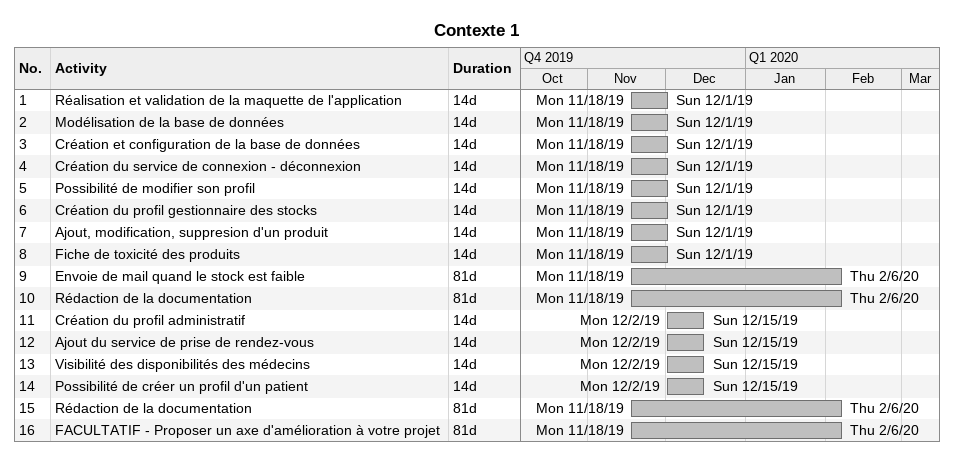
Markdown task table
Contexte 1

| ID | Task | Duration | Start | Finish |
|---|---|---|---|---|
| 1 | Réalisation et validation de la maquette de l'application | 14d | 2019-11-18 | 2019-12-01 |
| 2 | Modélisation de la base de données | 14d | 2019-11-18 | 2019-12-01 |
| 3 | Création et configuration de la base de données | 14d | 2019-11-18 | 2019-12-01 |
| 4 | Création du service de connexion - déconnexion | 14d | 2019-11-18 | 2019-12-01 |
| 5 | Possibilité de modifier son profil | 14d | 2019-11-18 | 2019-12-01 |
| 6 | Création du profil gestionnaire des stocks | 14d | 2019-11-18 | 2019-12-01 |
| 7 | Ajout, modification, suppresion d'un produit | 14d | 2019-11-18 | 2019-12-01 |
| 8 | Fiche de toxicité des produits | 14d | 2019-11-18 | 2019-12-01 |
| 9 | Envoie de mail quand le stock est faible | 81d | 2019-11-18 | 2020-02-06 |
| 10 | Rédaction de la documentation | 81d | 2019-11-18 | 2020-02-06 |
| 11 | Création du profil administratif | 14d | 2019-12-02 | 2019-12-15 |
| 12 | Ajout du service de prise de rendez-vous | 14d | 2019-12-02 | 2019-12-15 |
| 13 | Visibilité des disponibilités des médecins | 14d | 2019-12-02 | 2019-12-15 |
| 14 | Possibilité de créer un profil d'un patient | 14d | 2019-12-02 | 2019-12-15 |
| 15 | Rédaction de la documentation | 81d | 2019-11-18 | 2020-02-06 |
| 16 | FACULTATIF - Proposer un axe d'amélioration à votre projet | 81d | 2019-11-18 | 2020-02-06 |
